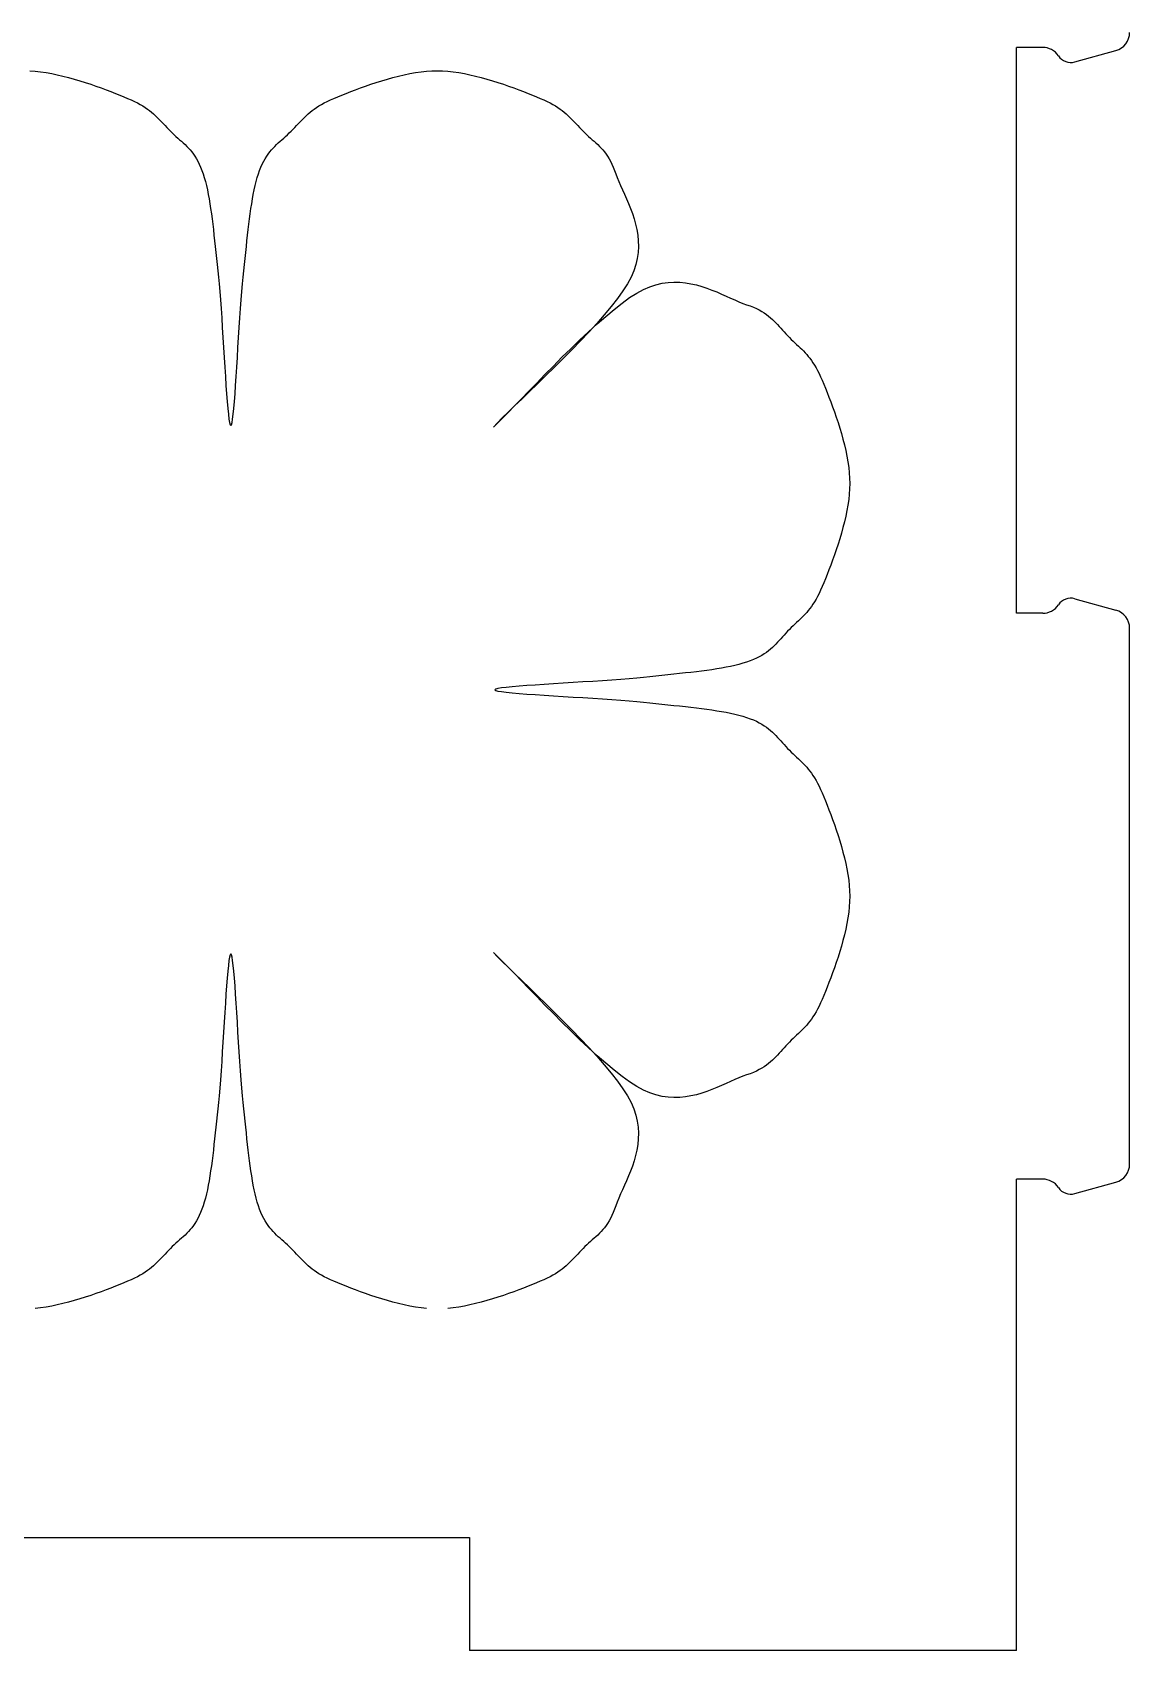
# Model space of a CAD drawing. Extents: x 8 to 213, y -217 to -66.
# Drawn here: x 132.22 to 161.14, y -165.55 to -122.9 of the extents above; entities that cross this region are included whole.
import ezdxf

# ---------------------------------------------------------------- set-up
doc = ezdxf.new("R2010")
doc.units = 0
doc.header["$MEASUREMENT"] = 0

msp = doc.modelspace()

# ---------------------------------------------------------------- linework, layer by layer
for p, q in [((158.852, -123.298), (158.161, -123.298)), ((159.703, -123.681), (160.781, -123.38)), ((132.146, -123.915), (132.287, -123.924)), ((132.287, -123.924), (132.432, -123.94)), ((132.432, -123.94), (132.578, -123.961)), ((132.578, -123.961), (132.726, -123.988)), ((132.726, -123.988), (132.874, -124.018)), ((132.874, -124.018), (133.024, -124.053)), ((133.024, -124.053), (133.173, -124.091)), ((133.173, -124.091), (133.321, -124.132)), ((141.575, -124.132), (141.723, -124.091)), ((141.723, -124.091), (141.872, -124.053)), ((141.872, -124.053), (142.021, -124.018)), ((142.021, -124.018), (142.17, -123.988)), ((142.17, -123.988), (142.318, -123.961)), ((142.318, -123.961), (142.464, -123.94)), ((142.464, -123.94), (142.608, -123.924)), ((142.608, -123.924), (142.749, -123.915)), ((142.749, -123.915), (142.887, -123.911)), ((142.887, -123.911), (143.025, -123.915)), ((143.025, -123.915), (143.166, -123.924)), ((143.166, -123.924), (143.31, -123.94)), ((143.31, -123.94), (143.457, -123.961)), ((143.457, -123.961), (143.605, -123.988)), ((143.605, -123.988), (143.753, -124.018)), ((143.753, -124.018), (143.903, -124.053)), ((143.903, -124.053), (144.052, -124.091)), ((144.052, -124.091), (144.2, -124.132)), ((133.321, -124.132), (133.468, -124.176)), ((133.468, -124.176), (133.613, -124.222)), ((133.613, -124.222), (133.755, -124.269)), ((133.755, -124.269), (133.894, -124.317)), ((133.894, -124.317), (134.029, -124.365)), ((134.029, -124.365), (134.16, -124.414)), ((134.16, -124.414), (134.286, -124.462)), ((134.286, -124.462), (134.406, -124.509)), ((134.406, -124.509), (134.521, -124.555)), ((140.375, -124.555), (140.489, -124.509)), ((140.489, -124.509), (140.61, -124.462)), ((140.61, -124.462), (140.735, -124.414)), ((140.735, -124.414), (140.866, -124.365)), ((140.866, -124.365), (141.002, -124.317)), ((141.002, -124.317), (141.141, -124.269)), ((141.141, -124.269), (141.283, -124.222)), ((141.283, -124.222), (141.428, -124.176)), ((141.428, -124.176), (141.575, -124.132)), ((144.2, -124.132), (144.347, -124.176)), ((144.347, -124.176), (144.492, -124.222)), ((144.492, -124.222), (144.634, -124.269)), ((144.634, -124.269), (144.773, -124.317)), ((144.773, -124.317), (144.908, -124.365)), ((144.908, -124.365), (145.039, -124.414)), ((145.039, -124.414), (145.165, -124.462)), ((145.165, -124.462), (145.285, -124.509)), ((145.285, -124.509), (145.4, -124.555)), ((134.521, -124.555), (134.628, -124.599)), ((134.628, -124.599), (134.728, -124.64)), ((134.728, -124.64), (134.821, -124.68)), ((134.821, -124.68), (134.906, -124.72)), ((134.906, -124.72), (134.986, -124.76)), ((134.986, -124.76), (135.06, -124.8)), ((135.06, -124.8), (135.128, -124.84)), ((135.128, -124.84), (135.191, -124.881)), ((135.191, -124.881), (135.251, -124.922)), ((135.251, -124.922), (135.306, -124.963)), ((135.306, -124.963), (135.358, -125.005)), ((139.538, -125.005), (139.59, -124.963)), ((139.59, -124.963), (139.645, -124.922)), ((139.645, -124.922), (139.704, -124.881)), ((139.704, -124.881), (139.768, -124.84)), ((139.768, -124.84), (139.836, -124.8)), ((139.836, -124.8), (139.91, -124.76)), ((139.91, -124.76), (139.989, -124.72)), ((139.989, -124.72), (140.075, -124.68)), ((140.075, -124.68), (140.168, -124.64)), ((140.168, -124.64), (140.268, -124.599)), ((140.268, -124.599), (140.375, -124.555)), ((145.4, -124.555), (145.507, -124.599)), ((145.507, -124.599), (145.607, -124.64)), ((145.607, -124.64), (145.7, -124.68)), ((145.7, -124.68), (145.785, -124.72)), ((145.785, -124.72), (145.865, -124.76)), ((145.865, -124.76), (145.938, -124.8)), ((145.938, -124.8), (146.007, -124.84)), ((146.007, -124.84), (146.07, -124.881)), ((146.07, -124.881), (146.13, -124.922)), ((146.13, -124.922), (146.185, -124.963)), ((146.185, -124.963), (146.237, -125.005)), ((135.358, -125.005), (135.407, -125.047)), ((135.407, -125.047), (135.454, -125.09)), ((135.454, -125.09), (135.499, -125.133)), ((135.499, -125.133), (135.543, -125.177)), ((135.543, -125.177), (135.586, -125.221)), ((135.586, -125.221), (135.629, -125.267)), ((135.629, -125.267), (135.672, -125.312)), ((135.672, -125.312), (135.715, -125.359)), ((135.715, -125.359), (135.76, -125.407)), ((139.136, -125.407), (139.181, -125.359)), ((139.181, -125.359), (139.224, -125.312)), ((139.224, -125.312), (139.267, -125.267)), ((139.267, -125.267), (139.309, -125.221)), ((139.309, -125.221), (139.352, -125.177)), ((139.352, -125.177), (139.396, -125.133)), ((139.396, -125.133), (139.441, -125.09)), ((139.441, -125.09), (139.488, -125.047)), ((139.488, -125.047), (139.538, -125.005)), ((146.237, -125.005), (146.286, -125.047)), ((146.286, -125.047), (146.333, -125.09)), ((146.333, -125.09), (146.378, -125.133)), ((146.378, -125.133), (146.422, -125.177)), ((146.422, -125.177), (146.465, -125.221)), ((146.465, -125.221), (146.508, -125.267)), ((146.508, -125.267), (146.551, -125.312)), ((146.551, -125.312), (146.594, -125.359)), ((146.594, -125.359), (146.639, -125.407)), ((135.76, -125.407), (135.806, -125.455)), ((135.806, -125.455), (135.855, -125.504)), ((135.855, -125.504), (135.904, -125.553)), ((135.904, -125.553), (135.954, -125.599)), ((135.954, -125.599), (136.003, -125.644)), ((136.003, -125.644), (136.052, -125.687)), ((136.052, -125.687), (136.1, -125.73)), ((136.1, -125.73), (136.148, -125.773)), ((136.148, -125.773), (136.195, -125.816)), ((136.195, -125.816), (136.241, -125.86)), ((138.654, -125.86), (138.701, -125.816)), ((138.701, -125.816), (138.748, -125.773)), ((138.748, -125.773), (138.796, -125.73)), ((138.796, -125.73), (138.844, -125.687)), ((138.844, -125.687), (138.893, -125.644)), ((138.893, -125.644), (138.942, -125.599)), ((138.942, -125.599), (138.991, -125.553)), ((138.991, -125.553), (139.041, -125.504)), ((139.041, -125.504), (139.089, -125.455)), ((139.089, -125.455), (139.136, -125.407)), ((146.639, -125.407), (146.685, -125.455)), ((146.685, -125.455), (146.734, -125.504)), ((146.734, -125.504), (146.783, -125.553)), ((146.783, -125.553), (146.833, -125.599)), ((146.833, -125.599), (146.882, -125.644)), ((146.882, -125.644), (146.931, -125.687)), ((146.931, -125.687), (146.979, -125.73)), ((146.979, -125.73), (147.027, -125.773)), ((147.027, -125.773), (147.074, -125.816)), ((147.074, -125.816), (147.12, -125.86)), ((136.241, -125.86), (136.287, -125.905)), ((136.287, -125.905), (136.332, -125.952)), ((136.332, -125.952), (136.376, -126.001)), ((136.376, -126.001), (136.419, -126.053)), ((136.419, -126.053), (136.461, -126.108)), ((136.461, -126.108), (136.502, -126.168)), ((136.502, -126.168), (136.542, -126.231)), ((136.542, -126.231), (136.58, -126.299)), ((138.316, -126.299), (138.354, -126.231)), ((138.354, -126.231), (138.394, -126.168)), ((138.394, -126.168), (138.434, -126.108)), ((138.434, -126.108), (138.476, -126.053)), ((138.476, -126.053), (138.519, -126.001)), ((138.519, -126.001), (138.563, -125.952)), ((138.563, -125.952), (138.608, -125.905)), ((138.608, -125.905), (138.654, -125.86)), ((147.12, -125.86), (147.166, -125.905)), ((147.166, -125.905), (147.211, -125.952)), ((147.211, -125.952), (147.255, -126.001)), ((147.255, -126.001), (147.298, -126.053)), ((147.298, -126.053), (147.34, -126.108)), ((147.34, -126.108), (147.381, -126.168)), ((147.381, -126.168), (147.421, -126.231)), ((147.421, -126.231), (147.459, -126.299)), ((136.58, -126.299), (136.617, -126.373)), ((136.617, -126.373), (136.652, -126.453)), ((136.652, -126.453), (136.687, -126.538)), ((136.687, -126.538), (136.719, -126.631)), ((136.719, -126.631), (136.75, -126.729)), ((138.146, -126.729), (138.177, -126.631)), ((138.177, -126.631), (138.209, -126.538)), ((138.209, -126.538), (138.243, -126.453)), ((138.243, -126.453), (138.279, -126.373)), ((138.279, -126.373), (138.316, -126.299)), ((147.459, -126.299), (147.496, -126.373)), ((147.496, -126.373), (147.531, -126.453)), ((147.531, -126.453), (147.565, -126.538)), ((147.565, -126.538), (147.598, -126.631)), ((147.598, -126.631), (147.633, -126.729)), ((136.75, -126.729), (136.778, -126.833)), ((136.778, -126.833), (136.805, -126.941)), ((136.805, -126.941), (136.83, -127.054)), ((136.83, -127.054), (136.854, -127.171)), ((138.042, -127.171), (138.065, -127.054)), ((138.065, -127.054), (138.09, -126.941)), ((138.09, -126.941), (138.117, -126.833)), ((138.117, -126.833), (138.146, -126.729)), ((147.633, -126.729), (147.675, -126.833)), ((147.675, -126.833), (147.722, -126.941)), ((147.722, -126.941), (147.773, -127.053)), ((147.773, -127.053), (147.826, -127.17)), ((136.854, -127.171), (136.876, -127.292)), ((136.876, -127.292), (136.897, -127.417)), ((136.897, -127.417), (136.917, -127.547)), ((137.979, -127.547), (137.999, -127.417)), ((137.999, -127.417), (138.019, -127.292)), ((138.019, -127.292), (138.042, -127.171)), ((147.826, -127.17), (147.88, -127.291)), ((147.88, -127.291), (147.933, -127.416)), ((147.933, -127.416), (147.986, -127.545)), ((136.917, -127.547), (136.936, -127.68)), ((136.936, -127.68), (136.954, -127.816)), ((136.954, -127.816), (136.971, -127.957)), ((136.971, -127.957), (136.988, -128.1)), ((137.907, -128.1), (137.924, -127.957)), ((137.924, -127.957), (137.942, -127.816)), ((137.942, -127.816), (137.96, -127.68)), ((137.96, -127.68), (137.979, -127.547)), ((147.986, -127.545), (148.035, -127.677)), ((148.035, -127.677), (148.08, -127.814)), ((148.08, -127.814), (148.119, -127.954)), ((148.119, -127.954), (148.152, -128.097)), ((136.988, -128.1), (137.005, -128.247)), ((137.005, -128.247), (137.021, -128.397)), ((137.875, -128.397), (137.891, -128.247)), ((137.891, -128.247), (137.907, -128.1)), ((148.152, -128.097), (148.176, -128.244)), ((148.176, -128.244), (148.191, -128.394)), ((137.021, -128.397), (137.037, -128.549)), ((137.037, -128.549), (137.053, -128.705)), ((137.053, -128.705), (137.07, -128.863)), ((137.826, -128.863), (137.842, -128.705)), ((137.842, -128.705), (137.859, -128.549)), ((137.859, -128.549), (137.875, -128.397)), ((148.185, -128.702), (148.163, -128.86)), ((148.194, -128.546), (148.185, -128.702)), ((148.191, -128.394), (148.194, -128.546)), ((137.07, -128.863), (137.086, -129.023)), ((137.086, -129.023), (137.104, -129.186)), ((137.104, -129.186), (137.121, -129.351)), ((137.774, -129.351), (137.792, -129.186)), ((137.792, -129.186), (137.809, -129.023)), ((137.809, -129.023), (137.826, -128.863)), ((148.072, -129.185), (148, -129.351)), ((148.125, -129.021), (148.072, -129.185)), ((148.163, -128.86), (148.125, -129.021)), ((137.121, -129.351), (137.139, -129.529)), ((137.139, -129.529), (137.157, -129.729)), ((137.738, -129.729), (137.756, -129.529)), ((137.756, -129.529), (137.774, -129.351)), ((147.906, -129.525), (147.784, -129.714)), ((148, -129.351), (147.906, -129.525)), ((148.327, -129.677), (148.492, -129.606)), ((148.492, -129.606), (148.656, -129.552)), ((148.656, -129.552), (148.817, -129.514)), ((148.817, -129.514), (148.975, -129.492)), ((148.975, -129.492), (149.131, -129.483)), ((149.131, -129.483), (149.284, -129.487)), ((149.284, -129.487), (149.433, -129.501)), ((149.433, -129.501), (149.58, -129.525)), ((149.58, -129.525), (149.723, -129.558)), ((149.723, -129.558), (149.863, -129.597)), ((149.863, -129.597), (150, -129.642)), ((150, -129.642), (150.133, -129.692)), ((137.157, -129.729), (137.174, -129.948)), ((137.174, -129.948), (137.192, -130.183)), ((137.704, -130.183), (137.721, -129.948)), ((137.721, -129.948), (137.738, -129.729)), ((147.64, -129.915), (147.474, -130.126)), ((147.551, -130.203), (147.763, -130.038)), ((147.784, -129.714), (147.64, -129.915)), ((147.763, -130.038), (147.963, -129.893)), ((147.963, -129.893), (148.152, -129.772)), ((148.152, -129.772), (148.327, -129.677)), ((150.133, -129.692), (150.262, -129.744)), ((150.262, -129.744), (150.387, -129.798)), ((150.387, -129.798), (150.508, -129.852)), ((150.508, -129.852), (150.624, -129.905)), ((150.624, -129.905), (150.737, -129.955)), ((150.737, -129.955), (150.845, -130.002)), ((150.845, -130.002), (150.948, -130.044)), ((150.948, -130.044), (151.046, -130.079)), ((151.046, -130.079), (151.139, -130.112)), ((137.192, -130.183), (137.208, -130.429)), ((137.208, -130.429), (137.225, -130.684)), ((137.671, -130.684), (137.687, -130.429)), ((137.687, -130.429), (137.704, -130.183)), ((147.291, -130.345), (147.094, -130.571)), ((147.106, -130.584), (147.332, -130.386)), ((147.474, -130.126), (147.291, -130.345)), ((147.332, -130.386), (147.551, -130.203)), ((151.139, -130.112), (151.225, -130.146)), ((151.225, -130.146), (151.304, -130.181)), ((151.304, -130.181), (151.378, -130.218)), ((151.378, -130.218), (151.446, -130.257)), ((151.446, -130.257), (151.51, -130.296)), ((151.51, -130.296), (151.569, -130.337)), ((151.569, -130.337), (151.624, -130.379)), ((151.624, -130.379), (151.676, -130.422)), ((151.676, -130.422), (151.726, -130.466)), ((151.726, -130.466), (151.773, -130.511)), ((151.773, -130.511), (151.818, -130.557)), ((137.225, -130.684), (137.241, -130.945)), ((137.654, -130.945), (137.671, -130.684)), ((146.644, -131.013), (146.876, -130.794)), ((146.884, -130.801), (146.665, -131.034)), ((146.876, -130.794), (147.106, -130.584)), ((147.094, -130.571), (146.884, -130.801)), ((151.818, -130.557), (151.862, -130.603)), ((151.862, -130.603), (151.905, -130.651)), ((151.905, -130.651), (151.947, -130.698)), ((151.947, -130.698), (151.99, -130.747)), ((151.99, -130.747), (152.033, -130.795)), ((152.033, -130.795), (152.078, -130.845)), ((152.078, -130.845), (152.124, -130.894)), ((152.124, -130.894), (152.173, -130.944)), ((152.173, -130.944), (152.222, -130.992)), ((137.241, -130.945), (137.257, -131.207)), ((137.257, -131.207), (137.273, -131.468)), ((137.622, -131.468), (137.638, -131.207)), ((137.638, -131.207), (137.654, -130.945)), ((146.179, -131.466), (146.411, -131.238)), ((146.439, -131.267), (146.211, -131.498)), ((146.411, -131.238), (146.644, -131.013)), ((146.665, -131.034), (146.439, -131.267)), ((152.222, -130.992), (152.271, -131.039)), ((152.271, -131.039), (152.318, -131.083)), ((152.318, -131.083), (152.365, -131.127)), ((152.365, -131.127), (152.411, -131.17)), ((152.411, -131.17), (152.456, -131.212)), ((152.456, -131.212), (152.5, -131.255)), ((152.5, -131.255), (152.544, -131.299)), ((152.544, -131.299), (152.587, -131.344)), ((152.587, -131.344), (152.63, -131.391)), ((137.273, -131.468), (137.289, -131.724)), ((137.289, -131.724), (137.305, -131.971)), ((137.59, -131.971), (137.606, -131.724)), ((137.606, -131.724), (137.622, -131.468)), ((145.728, -131.922), (145.951, -131.696)), ((145.982, -131.727), (145.755, -131.949)), ((145.951, -131.696), (146.179, -131.466)), ((146.211, -131.498), (145.982, -131.727)), ((152.63, -131.391), (152.672, -131.44)), ((152.672, -131.44), (152.714, -131.492)), ((152.714, -131.492), (152.755, -131.548)), ((152.755, -131.548), (152.796, -131.607)), ((152.796, -131.607), (152.837, -131.671)), ((152.837, -131.671), (152.877, -131.739)), ((152.877, -131.739), (152.918, -131.813)), ((137.305, -131.971), (137.321, -132.207)), ((137.321, -132.207), (137.337, -132.428)), ((137.559, -132.428), (137.575, -132.207)), ((137.575, -132.207), (137.59, -131.971)), ((145.306, -132.357), (145.512, -132.144)), ((145.534, -132.165), (145.32, -132.371)), ((145.512, -132.144), (145.728, -131.922)), ((145.755, -131.949), (145.534, -132.165)), ((152.918, -131.813), (152.958, -131.892)), ((152.958, -131.892), (152.998, -131.978)), ((152.998, -131.978), (153.037, -132.07)), ((153.037, -132.07), (153.079, -132.17)), ((153.079, -132.17), (153.122, -132.278)), ((137.337, -132.428), (137.352, -132.63)), ((137.352, -132.63), (137.368, -132.811)), ((137.528, -132.811), (137.543, -132.63)), ((137.543, -132.63), (137.559, -132.428)), ((144.929, -132.748), (145.111, -132.56)), ((145.118, -132.566), (144.929, -132.748)), ((145.111, -132.56), (145.306, -132.357)), ((145.32, -132.371), (145.118, -132.566)), ((153.122, -132.278), (153.168, -132.392)), ((153.168, -132.392), (153.215, -132.512)), ((153.215, -132.512), (153.263, -132.638)), ((153.263, -132.638), (153.312, -132.769)), ((137.368, -132.811), (137.384, -132.966)), ((137.384, -132.966), (137.4, -133.093)), ((137.496, -133.093), (137.512, -132.966)), ((137.512, -132.966), (137.528, -132.811)), ((144.605, -133.065), (144.475, -133.196)), ((144.481, -133.202), (144.612, -133.072)), ((144.757, -132.915), (144.605, -133.065)), ((144.612, -133.072), (144.762, -132.92)), ((144.929, -132.748), (144.757, -132.915)), ((144.762, -132.92), (144.929, -132.748)), ((153.312, -132.769), (153.361, -132.904)), ((153.361, -132.904), (153.409, -133.044)), ((153.409, -133.044), (153.456, -133.186)), ((137.4, -133.093), (137.415, -133.187)), ((137.415, -133.187), (137.432, -133.247)), ((137.432, -133.247), (137.448, -133.267)), ((137.448, -133.267), (137.464, -133.247)), ((137.464, -133.247), (137.48, -133.187)), ((137.48, -133.187), (137.496, -133.093)), ((144.475, -133.196), (144.371, -133.306)), ((144.371, -133.306), (144.481, -133.202)), ((153.456, -133.186), (153.501, -133.331)), ((153.501, -133.331), (153.545, -133.477)), ((153.545, -133.477), (153.586, -133.626)), ((153.586, -133.626), (153.624, -133.775)), ((153.624, -133.775), (153.659, -133.924)), ((153.659, -133.924), (153.69, -134.073)), ((153.69, -134.073), (153.716, -134.221)), ((153.716, -134.221), (153.737, -134.367)), ((153.737, -134.367), (153.753, -134.511)), ((153.753, -134.511), (153.763, -134.652)), ((153.763, -134.652), (153.766, -134.79)), ((153.753, -135.069), (153.737, -135.213)), ((153.763, -134.928), (153.753, -135.069)), ((153.766, -134.79), (153.763, -134.928)), ((153.69, -135.507), (153.659, -135.656)), ((153.716, -135.36), (153.69, -135.507)), ((153.737, -135.213), (153.716, -135.36)), ((153.586, -135.954), (153.545, -136.103)), ((153.624, -135.805), (153.586, -135.954)), ((153.659, -135.656), (153.624, -135.805)), ((153.456, -136.394), (153.409, -136.537)), ((153.501, -136.25), (153.456, -136.394)), ((153.545, -136.103), (153.501, -136.25)), ((153.312, -136.811), (153.263, -136.942)), ((153.361, -136.676), (153.312, -136.811)), ((153.409, -136.537), (153.361, -136.676)), ((153.122, -137.302), (153.079, -137.41)), ((153.168, -137.188), (153.122, -137.302)), ((153.215, -137.068), (153.168, -137.188)), ((153.263, -136.942), (153.215, -137.068)), ((152.918, -137.768), (152.877, -137.841)), ((152.958, -137.688), (152.918, -137.768)), ((152.998, -137.602), (152.958, -137.688)), ((153.037, -137.51), (152.998, -137.602)), ((153.079, -137.41), (153.037, -137.51)), ((152.63, -138.189), (152.587, -138.236)), ((152.672, -138.14), (152.63, -138.189)), ((152.714, -138.088), (152.672, -138.14)), ((152.755, -138.032), (152.714, -138.088)), ((152.796, -137.973), (152.755, -138.032)), ((152.837, -137.91), (152.796, -137.973)), ((152.877, -137.841), (152.837, -137.91)), ((159.703, -137.829), (160.781, -138.13)), ((152.222, -138.588), (152.173, -138.636)), ((152.271, -138.541), (152.222, -138.588)), ((152.318, -138.497), (152.271, -138.541)), ((152.365, -138.453), (152.318, -138.497)), ((152.411, -138.41), (152.365, -138.453)), ((152.456, -138.368), (152.411, -138.41)), ((152.5, -138.325), (152.456, -138.368)), ((152.544, -138.281), (152.5, -138.325)), ((152.587, -138.236), (152.544, -138.281)), ((158.852, -138.212), (158.161, -138.212)), ((161.144, -152.729), (161.144, -138.609)), ((151.818, -139.023), (151.773, -139.069)), ((151.862, -138.977), (151.818, -139.023)), ((151.905, -138.93), (151.862, -138.977)), ((151.947, -138.882), (151.905, -138.93)), ((151.99, -138.833), (151.947, -138.882)), ((152.033, -138.785), (151.99, -138.833)), ((152.078, -138.735), (152.033, -138.785)), ((152.124, -138.686), (152.078, -138.735)), ((152.173, -138.636), (152.124, -138.686)), ((151.139, -139.468), (151.046, -139.501)), ((151.225, -139.434), (151.139, -139.468)), ((151.304, -139.399), (151.225, -139.434)), ((151.378, -139.362), (151.304, -139.399)), ((151.446, -139.323), (151.378, -139.362)), ((151.51, -139.284), (151.446, -139.323)), ((151.569, -139.243), (151.51, -139.284)), ((151.624, -139.201), (151.569, -139.243)), ((151.676, -139.158), (151.624, -139.201)), ((151.726, -139.114), (151.676, -139.158)), ((151.773, -139.069), (151.726, -139.114)), ((148.492, -139.885), (148.327, -139.903)), ((148.654, -139.868), (148.492, -139.885)), ((148.815, -139.851), (148.654, -139.868)), ((148.973, -139.835), (148.815, -139.851)), ((149.128, -139.819), (148.973, -139.835)), ((149.281, -139.803), (149.128, -139.819)), ((149.431, -139.786), (149.281, -139.803)), ((149.577, -139.77), (149.431, -139.786)), ((149.721, -139.753), (149.577, -139.77)), ((149.861, -139.736), (149.721, -139.753)), ((149.998, -139.718), (149.861, -139.736)), ((150.131, -139.699), (149.998, -139.718)), ((150.26, -139.679), (150.131, -139.699)), ((150.385, -139.658), (150.26, -139.679)), ((150.507, -139.636), (150.385, -139.658)), ((150.624, -139.612), (150.507, -139.636)), ((150.736, -139.587), (150.624, -139.612)), ((150.844, -139.56), (150.736, -139.587)), ((150.948, -139.531), (150.844, -139.56)), ((151.046, -139.501), (150.948, -139.531)), ((144.431, -140.213), (144.41, -140.23)), ((144.41, -140.23), (144.431, -140.246)), ((144.49, -140.197), (144.431, -140.213)), ((144.431, -140.246), (144.49, -140.262)), ((144.585, -140.181), (144.49, -140.197)), ((144.49, -140.262), (144.585, -140.278)), ((144.711, -140.165), (144.585, -140.181)), ((144.585, -140.278), (144.711, -140.294)), ((144.867, -140.15), (144.711, -140.165)), ((144.711, -140.294), (144.867, -140.309)), ((145.047, -140.134), (144.867, -140.15)), ((144.867, -140.309), (145.047, -140.325)), ((145.25, -140.118), (145.047, -140.134)), ((145.047, -140.325), (145.25, -140.341)), ((145.47, -140.103), (145.25, -140.118)), ((145.706, -140.087), (145.47, -140.103)), ((145.954, -140.071), (145.706, -140.087)), ((146.21, -140.055), (145.954, -140.071)), ((146.47, -140.039), (146.21, -140.055)), ((146.733, -140.023), (146.47, -140.039)), ((146.993, -140.007), (146.733, -140.023)), ((147.248, -139.99), (146.993, -140.007)), ((147.495, -139.973), (147.248, -139.99)), ((147.729, -139.956), (147.495, -139.973)), ((147.948, -139.939), (147.729, -139.956)), ((148.149, -139.921), (147.948, -139.939)), ((148.327, -139.903), (148.149, -139.921)), ((145.25, -140.341), (145.47, -140.356)), ((145.47, -140.356), (145.706, -140.372)), ((145.706, -140.372), (145.954, -140.388)), ((145.954, -140.388), (146.21, -140.404)), ((146.21, -140.404), (146.47, -140.42)), ((146.47, -140.42), (146.733, -140.436)), ((146.733, -140.436), (146.993, -140.452)), ((146.993, -140.452), (147.248, -140.469)), ((147.248, -140.469), (147.495, -140.486)), ((147.495, -140.486), (147.729, -140.503)), ((147.729, -140.503), (147.948, -140.52)), ((147.948, -140.52), (148.149, -140.538)), ((148.149, -140.538), (148.327, -140.556)), ((148.327, -140.556), (148.492, -140.574)), ((148.492, -140.574), (148.654, -140.591)), ((148.654, -140.591), (148.815, -140.608)), ((148.815, -140.608), (148.973, -140.624)), ((148.973, -140.624), (149.128, -140.64)), ((149.128, -140.64), (149.281, -140.656)), ((149.281, -140.656), (149.431, -140.673)), ((149.431, -140.673), (149.577, -140.689)), ((149.577, -140.689), (149.721, -140.706)), ((149.721, -140.706), (149.861, -140.723)), ((149.861, -140.723), (149.998, -140.742)), ((149.998, -140.742), (150.131, -140.76)), ((150.131, -140.76), (150.26, -140.78)), ((150.26, -140.78), (150.385, -140.801)), ((150.385, -140.801), (150.507, -140.823)), ((150.507, -140.823), (150.624, -140.847)), ((150.624, -140.847), (150.736, -140.872)), ((150.736, -140.872), (150.844, -140.899)), ((150.844, -140.899), (150.948, -140.928)), ((150.948, -140.928), (151.046, -140.958)), ((151.046, -140.958), (151.139, -140.991)), ((151.139, -140.991), (151.225, -141.025)), ((151.225, -141.025), (151.304, -141.06)), ((151.304, -141.06), (151.378, -141.097)), ((151.378, -141.097), (151.446, -141.136)), ((151.446, -141.136), (151.51, -141.175)), ((151.51, -141.175), (151.569, -141.216)), ((151.569, -141.216), (151.624, -141.258)), ((151.624, -141.258), (151.676, -141.301)), ((151.676, -141.301), (151.726, -141.345)), ((151.726, -141.345), (151.773, -141.39)), ((151.773, -141.39), (151.818, -141.436)), ((151.818, -141.436), (151.862, -141.482)), ((151.862, -141.482), (151.905, -141.53)), ((151.905, -141.53), (151.947, -141.577)), ((151.947, -141.577), (151.99, -141.626)), ((151.99, -141.626), (152.033, -141.674)), ((152.033, -141.674), (152.078, -141.724)), ((152.078, -141.724), (152.124, -141.773)), ((152.124, -141.773), (152.173, -141.823)), ((152.173, -141.823), (152.222, -141.871)), ((152.222, -141.871), (152.271, -141.918)), ((152.271, -141.918), (152.318, -141.962)), ((152.318, -141.962), (152.365, -142.006)), ((152.365, -142.006), (152.411, -142.049)), ((152.411, -142.049), (152.456, -142.091)), ((152.456, -142.091), (152.5, -142.134)), ((152.5, -142.134), (152.544, -142.178)), ((152.544, -142.178), (152.587, -142.223)), ((152.587, -142.223), (152.63, -142.27)), ((152.63, -142.27), (152.672, -142.319)), ((152.672, -142.319), (152.714, -142.371)), ((152.714, -142.371), (152.755, -142.427)), ((152.755, -142.427), (152.796, -142.486)), ((152.796, -142.486), (152.837, -142.549)), ((152.837, -142.549), (152.877, -142.618)), ((152.877, -142.618), (152.918, -142.691)), ((152.918, -142.691), (152.958, -142.771)), ((152.958, -142.771), (152.998, -142.857)), ((152.998, -142.857), (153.037, -142.949)), ((153.037, -142.949), (153.079, -143.049)), ((153.079, -143.049), (153.122, -143.157)), ((153.122, -143.157), (153.168, -143.271)), ((153.168, -143.271), (153.215, -143.391)), ((153.215, -143.391), (153.263, -143.517)), ((153.263, -143.517), (153.312, -143.648)), ((153.312, -143.648), (153.361, -143.783)), ((153.361, -143.783), (153.409, -143.922)), ((153.409, -143.922), (153.456, -144.065)), ((153.456, -144.065), (153.501, -144.21)), ((153.501, -144.21), (153.545, -144.356)), ((153.545, -144.356), (153.586, -144.505)), ((153.586, -144.505), (153.624, -144.654)), ((153.624, -144.654), (153.659, -144.803)), ((153.659, -144.803), (153.69, -144.952)), ((153.69, -144.952), (153.716, -145.1)), ((153.716, -145.1), (153.737, -145.246)), ((153.737, -145.246), (153.753, -145.39)), ((153.753, -145.39), (153.763, -145.531)), ((153.763, -145.807), (153.753, -145.948)), ((153.763, -145.531), (153.766, -145.669)), ((153.766, -145.669), (153.763, -145.807)), ((153.716, -146.238), (153.69, -146.386)), ((153.737, -146.092), (153.716, -146.238)), ((153.753, -145.948), (153.737, -146.092)), ((153.624, -146.684), (153.586, -146.833)), ((153.659, -146.535), (153.624, -146.684)), ((153.69, -146.386), (153.659, -146.535)), ((153.501, -147.128), (153.456, -147.273)), ((153.545, -146.982), (153.501, -147.128)), ((153.586, -146.833), (153.545, -146.982)), ((137.384, -147.493), (137.368, -147.648)), ((137.4, -147.367), (137.384, -147.493)), ((137.415, -147.272), (137.4, -147.367)), ((137.432, -147.213), (137.415, -147.272)), ((137.448, -147.192), (137.432, -147.213)), ((137.464, -147.213), (137.448, -147.192)), ((137.48, -147.272), (137.464, -147.213)), ((137.496, -147.367), (137.48, -147.272)), ((137.512, -147.493), (137.496, -147.367)), ((137.528, -147.648), (137.512, -147.493)), ((144.481, -147.257), (144.371, -147.153)), ((144.371, -147.153), (144.475, -147.263)), ((144.475, -147.263), (144.605, -147.394)), ((144.612, -147.387), (144.481, -147.257)), ((144.605, -147.394), (144.757, -147.544)), ((144.762, -147.539), (144.612, -147.387)), ((144.757, -147.544), (144.929, -147.711)), ((144.929, -147.711), (144.762, -147.539)), ((153.361, -147.555), (153.312, -147.69)), ((153.409, -147.416), (153.361, -147.555)), ((153.456, -147.273), (153.409, -147.416)), ((137.352, -147.829), (137.337, -148.031)), ((137.368, -147.648), (137.352, -147.829)), ((137.543, -147.829), (137.528, -147.648)), ((137.559, -148.031), (137.543, -147.829)), ((145.111, -147.899), (144.929, -147.711)), ((144.929, -147.711), (145.118, -147.893)), ((145.306, -148.102), (145.111, -147.899)), ((145.118, -147.893), (145.32, -148.088)), ((153.215, -147.947), (153.168, -148.067)), ((153.263, -147.821), (153.215, -147.947)), ((153.312, -147.69), (153.263, -147.821)), ((137.321, -148.252), (137.305, -148.488)), ((137.337, -148.031), (137.321, -148.252)), ((137.575, -148.252), (137.559, -148.031)), ((137.59, -148.488), (137.575, -148.252)), ((145.512, -148.315), (145.306, -148.102)), ((145.32, -148.088), (145.534, -148.294)), ((145.728, -148.537), (145.512, -148.315)), ((145.534, -148.294), (145.755, -148.51)), ((153.037, -148.389), (152.998, -148.481)), ((153.079, -148.289), (153.037, -148.389)), ((153.122, -148.181), (153.079, -148.289)), ((153.168, -148.067), (153.122, -148.181)), ((137.289, -148.736), (137.273, -148.991)), ((137.305, -148.488), (137.289, -148.736)), ((137.606, -148.736), (137.59, -148.488)), ((137.622, -148.991), (137.606, -148.736)), ((145.951, -148.764), (145.728, -148.537)), ((145.755, -148.51), (145.982, -148.732)), ((146.179, -148.993), (145.951, -148.764)), ((145.982, -148.732), (146.211, -148.961)), ((152.796, -148.852), (152.755, -148.911)), ((152.837, -148.789), (152.796, -148.852)), ((152.877, -148.72), (152.837, -148.789)), ((152.918, -148.647), (152.877, -148.72)), ((152.958, -148.567), (152.918, -148.647)), ((152.998, -148.481), (152.958, -148.567)), ((137.257, -149.252), (137.241, -149.514)), ((137.273, -148.991), (137.257, -149.252)), ((137.638, -149.252), (137.622, -148.991)), ((137.654, -149.514), (137.638, -149.252)), ((146.411, -149.221), (146.179, -148.993)), ((146.211, -148.961), (146.439, -149.192)), ((146.644, -149.446), (146.411, -149.221)), ((146.439, -149.192), (146.665, -149.425)), ((152.456, -149.247), (152.411, -149.289)), ((152.5, -149.204), (152.456, -149.247)), ((152.544, -149.16), (152.5, -149.204)), ((152.587, -149.115), (152.544, -149.16)), ((152.63, -149.068), (152.587, -149.115)), ((152.672, -149.019), (152.63, -149.068)), ((152.714, -148.967), (152.672, -149.019)), ((152.755, -148.911), (152.714, -148.967)), ((137.241, -149.514), (137.225, -149.775)), ((137.671, -149.775), (137.654, -149.514)), ((146.876, -149.665), (146.644, -149.446)), ((146.665, -149.425), (146.884, -149.658)), ((147.106, -149.875), (146.876, -149.665)), ((146.884, -149.658), (147.094, -149.888)), ((152.033, -149.664), (151.99, -149.712)), ((152.078, -149.614), (152.033, -149.664)), ((152.124, -149.565), (152.078, -149.614)), ((152.173, -149.515), (152.124, -149.565)), ((152.222, -149.467), (152.173, -149.515)), ((152.271, -149.42), (152.222, -149.467)), ((152.318, -149.376), (152.271, -149.42)), ((152.365, -149.332), (152.318, -149.376)), ((152.411, -149.289), (152.365, -149.332)), ((137.208, -150.03), (137.192, -150.276)), ((137.225, -149.775), (137.208, -150.03)), ((137.687, -150.03), (137.671, -149.775)), ((137.704, -150.276), (137.687, -150.03)), ((147.094, -149.888), (147.291, -150.114)), ((147.332, -150.073), (147.106, -149.875)), ((147.291, -150.114), (147.474, -150.333)), ((147.551, -150.256), (147.332, -150.073)), ((151.569, -150.122), (151.51, -150.163)), ((151.624, -150.08), (151.569, -150.122)), ((151.676, -150.037), (151.624, -150.08)), ((151.726, -149.993), (151.676, -150.037)), ((151.773, -149.948), (151.726, -149.993)), ((151.818, -149.902), (151.773, -149.948)), ((151.862, -149.856), (151.818, -149.902)), ((151.905, -149.808), (151.862, -149.856)), ((151.947, -149.761), (151.905, -149.808)), ((151.99, -149.712), (151.947, -149.761)), ((137.174, -150.511), (137.157, -150.73)), ((137.192, -150.276), (137.174, -150.511)), ((137.721, -150.511), (137.704, -150.276)), ((137.738, -150.73), (137.721, -150.511)), ((147.474, -150.333), (147.64, -150.544)), ((147.763, -150.421), (147.551, -150.256)), ((147.64, -150.544), (147.784, -150.745)), ((147.963, -150.566), (147.763, -150.421)), ((150.624, -150.554), (150.508, -150.607)), ((150.737, -150.504), (150.624, -150.554)), ((150.845, -150.457), (150.737, -150.504)), ((150.948, -150.415), (150.845, -150.457)), ((151.046, -150.38), (150.948, -150.415)), ((151.139, -150.347), (151.046, -150.38)), ((151.225, -150.313), (151.139, -150.347)), ((151.304, -150.278), (151.225, -150.313)), ((151.378, -150.241), (151.304, -150.278)), ((151.446, -150.202), (151.378, -150.241)), ((151.51, -150.163), (151.446, -150.202)), ((137.139, -150.93), (137.121, -151.108)), ((137.157, -150.73), (137.139, -150.93)), ((137.756, -150.93), (137.738, -150.73)), ((137.774, -151.108), (137.756, -150.93)), ((147.784, -150.745), (147.906, -150.934)), ((147.906, -150.934), (148, -151.108)), ((148.152, -150.687), (147.963, -150.566)), ((148.327, -150.782), (148.152, -150.687)), ((148.492, -150.854), (148.327, -150.782)), ((148.656, -150.907), (148.492, -150.854)), ((148.817, -150.945), (148.656, -150.907)), ((148.975, -150.967), (148.817, -150.945)), ((149.131, -150.976), (148.975, -150.967)), ((149.284, -150.972), (149.131, -150.976)), ((149.433, -150.958), (149.284, -150.972)), ((149.58, -150.934), (149.433, -150.958)), ((149.723, -150.901), (149.58, -150.934)), ((149.863, -150.862), (149.723, -150.901)), ((150, -150.817), (149.863, -150.862)), ((150.133, -150.767), (150, -150.817)), ((150.262, -150.715), (150.133, -150.767)), ((150.387, -150.661), (150.262, -150.715)), ((150.508, -150.607), (150.387, -150.661)), ((137.104, -151.273), (137.086, -151.436)), ((137.121, -151.108), (137.104, -151.273)), ((137.792, -151.273), (137.774, -151.108)), ((137.809, -151.436), (137.792, -151.273)), ((148, -151.108), (148.072, -151.274)), ((148.072, -151.274), (148.125, -151.438)), ((137.053, -151.755), (137.037, -151.91)), ((137.07, -151.597), (137.053, -151.755)), ((137.086, -151.436), (137.07, -151.597)), ((137.826, -151.597), (137.809, -151.436)), ((137.842, -151.755), (137.826, -151.597)), ((137.859, -151.91), (137.842, -151.755)), ((148.125, -151.438), (148.163, -151.599)), ((148.163, -151.599), (148.185, -151.757)), ((148.185, -151.757), (148.194, -151.913)), ((137.005, -152.212), (136.988, -152.359)), ((137.021, -152.063), (137.005, -152.212)), ((137.037, -151.91), (137.021, -152.063)), ((137.875, -152.063), (137.859, -151.91)), ((137.891, -152.212), (137.875, -152.063)), ((137.907, -152.359), (137.891, -152.212)), ((148.176, -152.215), (148.152, -152.362)), ((148.191, -152.065), (148.176, -152.215)), ((148.194, -151.913), (148.191, -152.065)), ((136.954, -152.643), (136.936, -152.779)), ((136.971, -152.503), (136.954, -152.643)), ((136.988, -152.359), (136.971, -152.503)), ((137.924, -152.503), (137.907, -152.359)), ((137.942, -152.643), (137.924, -152.503)), ((137.96, -152.779), (137.942, -152.643)), ((148.08, -152.645), (148.035, -152.782)), ((148.119, -152.505), (148.08, -152.645)), ((148.152, -152.362), (148.119, -152.505)), ((136.897, -153.042), (136.876, -153.167)), ((136.917, -152.912), (136.897, -153.042)), ((136.936, -152.779), (136.917, -152.912)), ((137.979, -152.912), (137.96, -152.779)), ((137.999, -153.042), (137.979, -152.912)), ((138.019, -153.167), (137.999, -153.042)), ((147.933, -153.043), (147.88, -153.168)), ((147.986, -152.914), (147.933, -153.043)), ((148.035, -152.782), (147.986, -152.914)), ((136.805, -153.518), (136.778, -153.626)), ((136.83, -153.405), (136.805, -153.518)), ((136.854, -153.288), (136.83, -153.405)), ((136.876, -153.167), (136.854, -153.288)), ((138.042, -153.288), (138.019, -153.167)), ((138.065, -153.405), (138.042, -153.288)), ((138.09, -153.518), (138.065, -153.405)), ((138.117, -153.626), (138.09, -153.518)), ((147.722, -153.518), (147.675, -153.626)), ((147.773, -153.406), (147.722, -153.518)), ((147.826, -153.289), (147.773, -153.406)), ((147.88, -153.168), (147.826, -153.289)), ((158.161, -165.554), (158.161, -153.126)), ((158.852, -153.126), (158.161, -153.126)), ((159.703, -153.509), (160.781, -153.208)), ((136.687, -153.921), (136.652, -154.007)), ((136.719, -153.828), (136.687, -153.921)), ((136.75, -153.73), (136.719, -153.828)), ((136.778, -153.626), (136.75, -153.73)), ((138.146, -153.73), (138.117, -153.626)), ((138.177, -153.828), (138.146, -153.73)), ((138.209, -153.921), (138.177, -153.828)), ((138.243, -154.007), (138.209, -153.921)), ((147.565, -153.921), (147.531, -154.007)), ((147.598, -153.828), (147.565, -153.921)), ((147.633, -153.73), (147.598, -153.828)), ((147.675, -153.626), (147.633, -153.73)), ((136.461, -154.351), (136.419, -154.406)), ((136.502, -154.292), (136.461, -154.351)), ((136.542, -154.228), (136.502, -154.292)), ((136.58, -154.16), (136.542, -154.228)), ((136.617, -154.086), (136.58, -154.16)), ((136.652, -154.007), (136.617, -154.086)), ((138.279, -154.086), (138.243, -154.007)), ((138.316, -154.16), (138.279, -154.086)), ((138.354, -154.228), (138.316, -154.16)), ((138.394, -154.292), (138.354, -154.228)), ((138.434, -154.351), (138.394, -154.292)), ((138.476, -154.406), (138.434, -154.351)), ((147.34, -154.351), (147.298, -154.406)), ((147.381, -154.292), (147.34, -154.351)), ((147.421, -154.228), (147.381, -154.292)), ((147.459, -154.16), (147.421, -154.228)), ((147.496, -154.086), (147.459, -154.16)), ((147.531, -154.007), (147.496, -154.086)), ((136.003, -154.815), (135.954, -154.86)), ((136.052, -154.772), (136.003, -154.815)), ((136.1, -154.729), (136.052, -154.772)), ((136.148, -154.686), (136.1, -154.729)), ((136.195, -154.643), (136.148, -154.686)), ((136.241, -154.6), (136.195, -154.643)), ((136.287, -154.554), (136.241, -154.6)), ((136.332, -154.507), (136.287, -154.554)), ((136.376, -154.458), (136.332, -154.507)), ((136.419, -154.406), (136.376, -154.458)), ((138.519, -154.458), (138.476, -154.406)), ((138.563, -154.507), (138.519, -154.458)), ((138.608, -154.554), (138.563, -154.507)), ((138.654, -154.6), (138.608, -154.554)), ((138.701, -154.643), (138.654, -154.6)), ((138.748, -154.686), (138.701, -154.643)), ((138.796, -154.729), (138.748, -154.686)), ((138.844, -154.772), (138.796, -154.729)), ((138.893, -154.815), (138.844, -154.772)), ((138.942, -154.86), (138.893, -154.815)), ((146.882, -154.815), (146.833, -154.86)), ((146.931, -154.772), (146.882, -154.815)), ((146.979, -154.729), (146.931, -154.772)), ((147.027, -154.686), (146.979, -154.729)), ((147.074, -154.643), (147.027, -154.686)), ((147.12, -154.6), (147.074, -154.643)), ((147.166, -154.554), (147.12, -154.6)), ((147.211, -154.507), (147.166, -154.554)), ((147.255, -154.458), (147.211, -154.507)), ((147.298, -154.406), (147.255, -154.458)), ((135.586, -155.238), (135.543, -155.282)), ((135.629, -155.193), (135.586, -155.238)), ((135.672, -155.147), (135.629, -155.193)), ((135.715, -155.1), (135.672, -155.147)), ((135.76, -155.052), (135.715, -155.1)), ((135.806, -155.004), (135.76, -155.052)), ((135.855, -154.955), (135.806, -155.004)), ((135.904, -154.906), (135.855, -154.955)), ((135.954, -154.86), (135.904, -154.906)), ((138.991, -154.906), (138.942, -154.86)), ((139.041, -154.955), (138.991, -154.906)), ((139.089, -155.004), (139.041, -154.955)), ((139.136, -155.052), (139.089, -155.004)), ((139.181, -155.1), (139.136, -155.052)), ((139.224, -155.147), (139.181, -155.1)), ((139.267, -155.193), (139.224, -155.147)), ((139.309, -155.238), (139.267, -155.193)), ((139.352, -155.282), (139.309, -155.238)), ((146.465, -155.238), (146.422, -155.282)), ((146.508, -155.193), (146.465, -155.238)), ((146.551, -155.147), (146.508, -155.193)), ((146.594, -155.1), (146.551, -155.147)), ((146.639, -155.052), (146.594, -155.1)), ((146.685, -155.004), (146.639, -155.052)), ((146.734, -154.955), (146.685, -155.004)), ((146.783, -154.906), (146.734, -154.955)), ((146.833, -154.86), (146.783, -154.906)), ((135.06, -155.659), (134.986, -155.699)), ((135.128, -155.619), (135.06, -155.659)), ((135.191, -155.578), (135.128, -155.619)), ((135.251, -155.537), (135.191, -155.578)), ((135.306, -155.496), (135.251, -155.537)), ((135.358, -155.454), (135.306, -155.496)), ((135.407, -155.412), (135.358, -155.454)), ((135.454, -155.369), (135.407, -155.412)), ((135.499, -155.326), (135.454, -155.369)), ((135.543, -155.282), (135.499, -155.326)), ((139.396, -155.326), (139.352, -155.282)), ((139.441, -155.369), (139.396, -155.326)), ((139.488, -155.412), (139.441, -155.369)), ((139.538, -155.454), (139.488, -155.412)), ((139.59, -155.496), (139.538, -155.454)), ((139.645, -155.537), (139.59, -155.496)), ((139.704, -155.578), (139.645, -155.537)), ((139.768, -155.619), (139.704, -155.578)), ((139.836, -155.659), (139.768, -155.619)), ((139.91, -155.699), (139.836, -155.659)), ((145.938, -155.659), (145.865, -155.699)), ((146.007, -155.619), (145.938, -155.659)), ((146.07, -155.578), (146.007, -155.619)), ((146.13, -155.537), (146.07, -155.578)), ((146.185, -155.496), (146.13, -155.537)), ((146.237, -155.454), (146.185, -155.496)), ((146.286, -155.412), (146.237, -155.454)), ((146.333, -155.369), (146.286, -155.412)), ((146.378, -155.326), (146.333, -155.369)), ((146.422, -155.282), (146.378, -155.326)), ((134.029, -156.094), (133.894, -156.142)), ((134.16, -156.045), (134.029, -156.094)), ((134.286, -155.997), (134.16, -156.045)), ((134.406, -155.95), (134.286, -155.997)), ((134.521, -155.904), (134.406, -155.95)), ((134.628, -155.86), (134.521, -155.904)), ((134.728, -155.819), (134.628, -155.86)), ((134.821, -155.779), (134.728, -155.819)), ((134.906, -155.739), (134.821, -155.779)), ((134.986, -155.699), (134.906, -155.739)), ((139.989, -155.739), (139.91, -155.699)), ((140.075, -155.779), (139.989, -155.739)), ((140.168, -155.819), (140.075, -155.779)), ((140.268, -155.86), (140.168, -155.819)), ((140.375, -155.904), (140.268, -155.86)), ((140.489, -155.95), (140.375, -155.904)), ((140.61, -155.997), (140.489, -155.95)), ((140.735, -156.045), (140.61, -155.997)), ((140.866, -156.094), (140.735, -156.045)), ((141.002, -156.142), (140.866, -156.094)), ((144.908, -156.094), (144.773, -156.142)), ((145.039, -156.045), (144.908, -156.094)), ((145.165, -155.997), (145.039, -156.045)), ((145.285, -155.95), (145.165, -155.997)), ((145.4, -155.904), (145.285, -155.95)), ((145.507, -155.86), (145.4, -155.904)), ((145.607, -155.819), (145.507, -155.86)), ((145.7, -155.779), (145.607, -155.819)), ((145.785, -155.739), (145.7, -155.779)), ((145.865, -155.699), (145.785, -155.739)), ((132.432, -156.519), (132.287, -156.535)), ((132.578, -156.498), (132.432, -156.519)), ((132.726, -156.471), (132.578, -156.498)), ((132.874, -156.441), (132.726, -156.471)), ((133.024, -156.406), (132.874, -156.441)), ((133.173, -156.368), (133.024, -156.406)), ((133.321, -156.327), (133.173, -156.368)), ((133.468, -156.283), (133.321, -156.327)), ((133.613, -156.238), (133.468, -156.283)), ((133.755, -156.19), (133.613, -156.238)), ((133.894, -156.142), (133.755, -156.19)), ((141.141, -156.19), (141.002, -156.142)), ((141.283, -156.238), (141.141, -156.19)), ((141.428, -156.283), (141.283, -156.238)), ((141.575, -156.327), (141.428, -156.283)), ((141.723, -156.368), (141.575, -156.327)), ((141.872, -156.406), (141.723, -156.368)), ((142.021, -156.441), (141.872, -156.406)), ((142.17, -156.471), (142.021, -156.441)), ((142.318, -156.498), (142.17, -156.471)), ((142.464, -156.519), (142.318, -156.498)), ((142.608, -156.535), (142.464, -156.519)), ((143.31, -156.519), (143.166, -156.535)), ((143.457, -156.498), (143.31, -156.519)), ((143.605, -156.471), (143.457, -156.498)), ((143.753, -156.441), (143.605, -156.471)), ((143.903, -156.406), (143.753, -156.441)), ((144.052, -156.368), (143.903, -156.406)), ((144.2, -156.327), (144.052, -156.368)), ((144.347, -156.283), (144.2, -156.327)), ((144.492, -156.238), (144.347, -156.283)), ((144.634, -156.19), (144.492, -156.238)), ((144.773, -156.142), (144.634, -156.19)), ((128.831, -162.571), (143.744, -162.571)), ((143.744, -162.571), (143.744, -165.554)), ((158.161, -165.554), (143.744, -165.554))]:
    msp.add_line(p, q)
msp.add_lwpolyline([(158.161, -138.212), (158.161, -123.298)])
for centre, radius, start, end in [((160.647, -122.901), 0.497, 285.6189, 360), ((158.852, -123.795), 0.497, 33.749, 90), ((159.596, -123.298), 0.398, 213.749, 285.6189), ((158.852, -137.715), 0.497, 270, 326.251), ((159.596, -138.212), 0.398, 74.3811, 146.251), ((160.647, -138.609), 0.497, 0, 74.3811), ((160.647, -152.729), 0.497, 285.6189, 360), ((158.852, -153.623), 0.497, 33.749, 90), ((159.596, -153.126), 0.398, 213.749, 285.6189)]:
    msp.add_arc(centre, radius, start, end)

doc.saveas('drawing.dxf')
